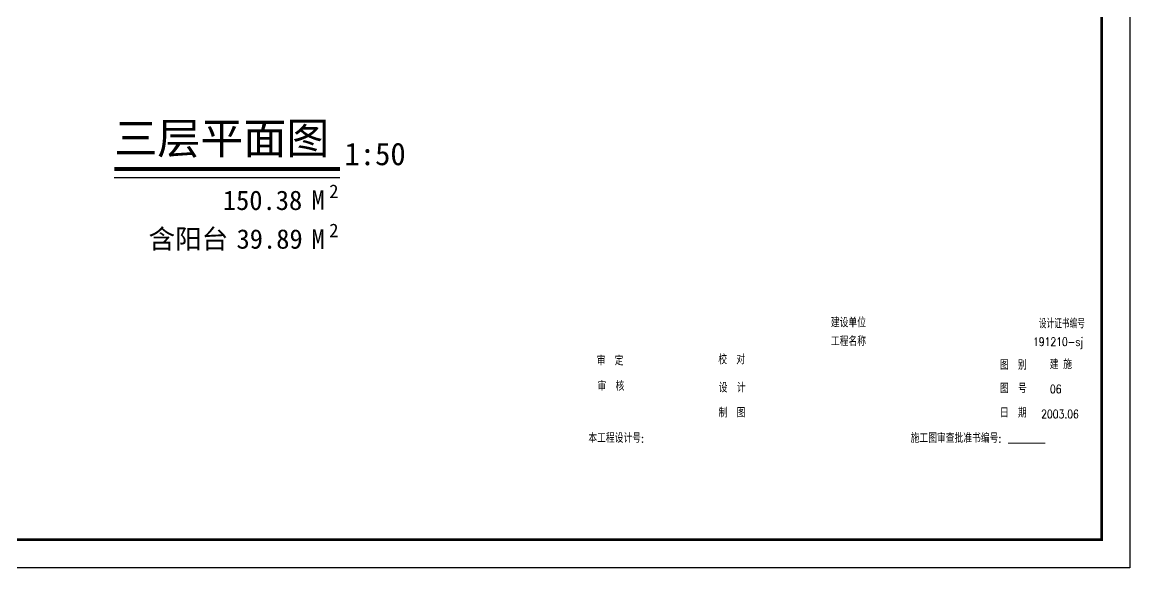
# Model space of a CAD drawing. Extents: x 12400 to 217743, y 90685 to 209848.
# Drawn here: x 120252 to 139924, y 90975 to 100669 of the extents above; entities that cross this region are included whole.
import ezdxf

# ---------------------------------------------------------------- set-up
doc = ezdxf.new("R2010")
doc.units = 0
doc.header["$LTSCALE"] = 200
doc.layers.add('PUB_TITLE', color=143, linetype='CONTINUOUS')
doc.styles.add('$', font='romans.shx', dxfattribs={"width": 0.7, "bigfont": 'china.shx'})
doc.styles.add('2', font='SIMHEI.TTF')

msp = doc.modelspace()

# ---------------------------------------------------------------- linework, layer by layer
at = {"layer": 'PUB_TITLE'}
msp.add_lwpolyline([(110224.074, 90975.193), (110224.074, 133025.193), (139924.074, 133025.193), (139924.074, 90975.193)], close=True, dxfattribs=at)
at = {"layer": 'PUB_TITLE', "const_width": 50}
msp.add_lwpolyline([(110724.074, 91475.193), (139424.074, 91475.193), (139424.074, 131775.193), (110724.074, 131775.193)], close=True, dxfattribs=at)
at = {"layer": 'PUB_TITLE', "const_width": 70}
msp.add_lwpolyline([(121888.814, 98059.905), (125895.723, 98059.905)], dxfattribs=at)
at = {"layer": 'PUB_TITLE'}
msp.add_lwpolyline([(121888.814, 97909.905), (125895.723, 97909.905)], dxfattribs=at)

# ---------------------------------------------------------------- texts
at = {"layer": 'PUB_TITLE', "style": '2'}
for s, height, p in [('三层平面图', 560, (121888.814, 98325.77)), ('1:50', 400, (125975.833, 98127.737)), ('2', 241.982, (125705.493, 97542.539)), ('150.38', 345.6888, (123815.62, 97331.737)), ('M', 345.689, (125389.23, 97335.204)), ('含阳台', 345.6888, (122497.301, 96644.728)), ('39.89', 345.6888, (124058.635, 96644.728)), ('M', 345.689, (125389.23, 96641.217)), ('2', 241.982, (125705.493, 96848.552))]:
    msp.add_text(s, height=height, dxfattribs=at).set_placement(p)
at = {"layer": 'PUB_TITLE', "style": '$'}
for s, width, p in [('建设单位', 0.8, (134614.772, 95250.9)), ('设计证书编号', 0.7, (138307.332, 95232.361)), ('工程名称', 0.8, (134614.772, 94917.567)), ('191210-sj', 0.8, (138204.944, 94916.336)), ('审  定', 0.8, (130455.148, 94574.448)), ('校  对', 0.8, (132615.04, 94593.956)), ('图  别', 0.8, (137616.769, 94498.13)), ('建 施', 0.8, (138502.099, 94508.172)), ('审  核', 0.8, (130470.021, 94123.066)), ('设  计', 0.8, (132622.639, 94094.11)), ('图  号', 0.8, (137616.769, 94081.524)), ('06', 0.8, (138505.066, 94075.594)), ('制  图', 0.8, (132622.069, 93648.779)), ('日  期', 0.8, (137616.769, 93647.415)), ('2003.06', 0.8, (138348.712, 93631.26)), ('本工程设计号:', 0.8, (130306.456, 93199.517)), ('施工图审查批准书编号:', 0.8, (136029.787, 93198.274))]:
    msp.add_text(s, height=150, dxfattribs=dict(at, width=width)).set_placement(p)
at = {"layer": 'PUB_TITLE', "style": '$', "width": 0.8}
msp.add_attdef('________', (137762.358, 93201.57), '', height=150, dxfattribs=at)

doc.saveas('drawing.dxf')
